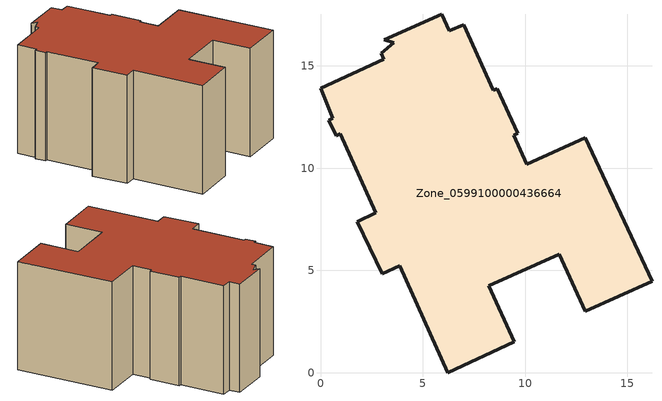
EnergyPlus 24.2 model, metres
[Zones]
Zone_0599100000436664
 floor ground (C_G): 3.59,16.12 3.12,16.27 5.93,17.52 6.29,16.72 7,17.02 8.45,13.8 8.65,13.89 9.64,11.7 9.45,11.61 10.07,10.2 12.96,11.49 16.21,4.47 12.94,3.01 11.68,5.8 8.22,4.25 9.47,1.51 6.22,0 3.87,5.23 3.01,4.84 1.8,7.38 2.69,7.83 0.95,11.68 0.76,11.59 0.41,12.34 0.6,12.43 0,13.9 3.08,15.32 2.96,15.61 z0
 wall outside (C_F): 3.08,15.32 0,13.9 0.6,12.43 0.41,12.34 0.76,11.59 0.95,11.68 2.69,7.83 1.8,7.38 3.01,4.84 3.87,5.23 6.22,0 9.47,1.51 8.22,4.25 11.68,5.8 12.94,3.01 16.21,4.47 12.96,11.49 10.07,10.2 9.45,11.61 9.64,11.7 8.65,13.89 8.45,13.8 7,17.02 6.29,16.72 5.93,17.52 3.12,16.27 3.59,16.12 2.96,15.61 3.08,15.32 z0:8.66
 roof outside (C_R): 3.59,16.12 2.96,15.61 3.08,15.32 0,13.9 0.6,12.43 0.41,12.34 0.76,11.59 0.95,11.68 2.69,7.83 1.8,7.38 3.01,4.84 3.87,5.23 6.22,0 9.47,1.51 8.22,4.25 11.68,5.8 12.94,3.01 16.21,4.47 12.96,11.49 10.07,10.2 9.45,11.61 9.64,11.7 8.65,13.89 8.45,13.8 7,17.02 6.29,16.72 5.93,17.52 3.12,16.27 z8.66
[BUILDING]
Pand.0599100000436664: North Axis=0; Terrain=City; Loads Convergence Tolerance Value=0.04; Temperature Convergence Tolerance Value=0.4; Solar Distribution=FullExterior; Maximum Number of Warmup Days=25; Minimum Number of Warmup Days=1
[Site:Location]
Rotterdam.The.Hague.AP_ZH_NLD Design_Conditions: Latitude=51.96; Longitude=4.45; Time Zone=1; Elevation=-4.5
[SITE:GROUNDTEMPERATURE:BUILDINGSURFACE]
18, 18, 18, 18, 18, 18, 18, 18, 18, 18, 18, 18
[MATERIAL] Thermal Absorptance=0.9; Solar Absorptance=0.7; Visible Absorptance=0.7
Name | Roughness | Thickness | Conductivity | Density | Specific Heat
G.D.2006-2014 | MediumSmooth | 0.15 | 0.06 | 540 | 1210
F.D.2006-2014 | Rough | 0.3 | 0.12 | 1920 | 840
R.D.2006-2014 | MediumRough | 0.2 | 0.08 | 1500 | 1000
[CONSTRUCTION]
C_G: G.D.2006-2014
C_F: F.D.2006-2014
C_R: R.D.2006-2014
[ZONE]
Zone_0599100000436664: Type=1; Multiplier=1; Ceiling Height=Autocalculate; Volume=Autocalculate; Floor Area=autocalculate; Part of Total Floor Area=Yes
[ZONEINFILTRATION:DESIGNFLOWRATE]
Infil_Zone_0599100000436664: Zone or ZoneList or Space or SpaceList=Zone_0599100000436664; Schedule=AlwaysOn; Design Flow Rate Calculation Method=Flow/Area; Flow Rate per Floor Area=0.0021; Constant Term Coefficient=1; Temperature Term Coefficient=0; Velocity Term Coefficient=0; Velocity Squared Term Coefficient=0
[HVACTEMPLATE:ZONE:IDEALLOADSAIRSYSTEM]
Zone_0599100000436664: Maximum Heating Supply Air Temperature=50; Minimum Cooling Supply Air Temperature=13; Maximum Heating Supply Air Humidity Ratio=0.0156; Minimum Cooling Supply Air Humidity Ratio=0.0077; Heating Limit=NoLimit; Cooling Limit=NoLimit; Dehumidification Control Type=ConstantSensibleHeatRatio; Cooling Sensible Heat Ratio=0.7; Dehumidification Setpoint=60; Humidification Control Type=None; Humidification Setpoint=30; Outdoor Air Method=None; Outdoor Air Flow Rate per Person=0.00944; Outdoor Air Flow Rate per Zone Floor Area=0; Outdoor Air Flow Rate per Zone=0; Demand Controlled Ventilation Type=None; Outdoor Air Economizer Type=NoEconomizer; Heat Recovery Type=None; Sensible Heat Recovery Effectiveness=0.7; Latent Heat Recovery Effectiveness=0.65
[ZONECONTROL:THERMOSTAT]
ThermostatControl_Zone_0599100000436664: Zone or ZoneList=Zone_0599100000436664; Control Type Schedule=DualSetpointControlType; Control 1=Thermostat_Zone_0599100000436664; Temperature Difference Between Cutout And Setpoint=0
[THERMOSTATSETPOINT:DUALSETPOINT]
Thermostat_Zone_0599100000436664: Heating Setpoint Temperature Schedule=HeatingSetpoint_Zone_0599100000436664; Cooling Setpoint Temperature Schedule=CoolingSetpoint_Zone_0599100000436664
[SCHEDULE:COMPACT]
HeatingSetpoint_Zone_0599100000436664: Through: 12/31, For: AllDays, Until: 24:00, 21
CoolingSetpoint_Zone_0599100000436664: Through: 12/31, For: AllDays, Until: 24:00, 24
DualSetpointControlType: Through: 12/31, For: AllDays, Until: 24:00, 4
AlwaysOn: Through: 12/31, For: AllDays, Until: 24:00, 1
